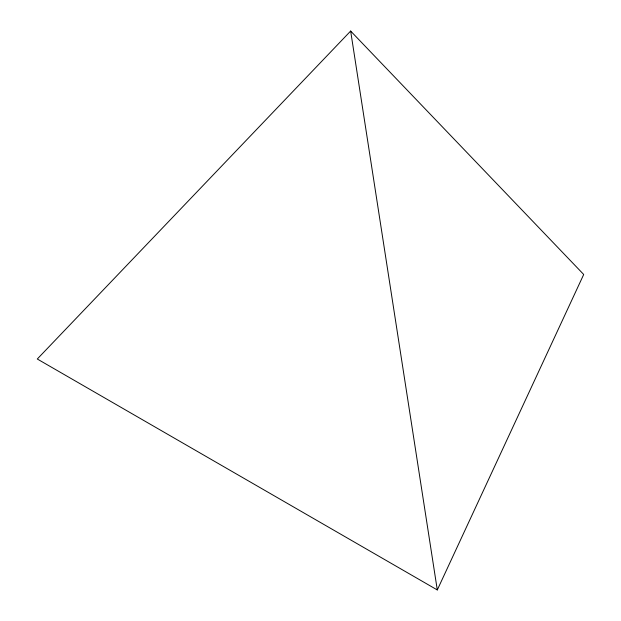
<?xml version="1.0" encoding="UTF-8"?>
<svg xmlns="http://www.w3.org/2000/svg" width="621" height="621" viewBox="0 0 621 621"><rect width="100%" height="100%" fill="white"/><g stroke="black" fill="none" stroke-linecap="round" stroke-linejoin="round"><path stroke-width="0.93" d="M437.293 589.95L583.709 274.482L350.648 31.05L37.291 359.008L437.293 589.95L350.648 31.05"/></g></svg>
